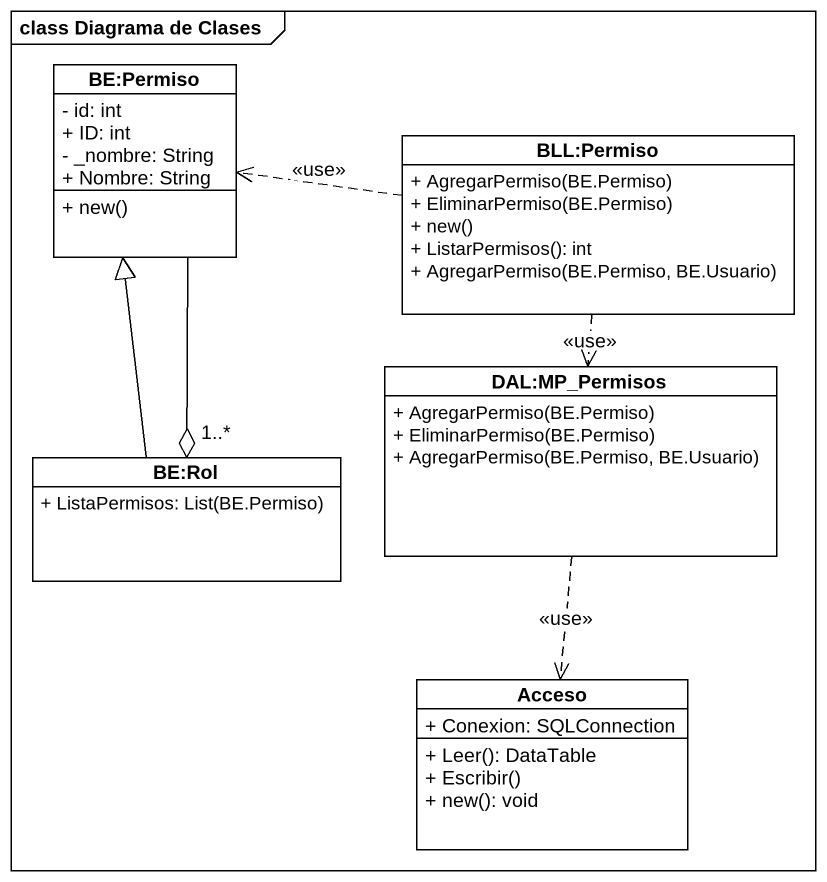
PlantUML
@startuml
mainframe class Diagrama de Clases
hide circle
hide empty members
skinparam classAttributeIconSize 0
class "BE:Permiso" as BE_Permiso {
  - id: int
  + ID: int
  - _nombre: String
  + Nombre: String
  + new()
}
class "BLL:Permiso" as BLL_Permiso {
  + AgregarPermiso(BE.Permiso)
  + EliminarPermiso(BE.Permiso)
  + new()
  + ListarPermisos(): int
  + AgregarPermiso(BE.Permiso, BE.Usuario)
}
class "DAL:MP_Permisos" as DAL_MP_Permisos {
  + AgregarPermiso(BE.Permiso)
  + EliminarPermiso(BE.Permiso)
  + AgregarPermiso(BE.Permiso, BE.Usuario)
}
class "BE:Rol" as BE_Rol {
  {field} + ListaPermisos: List(BE.Permiso)
}
class Acceso {
  + Conexion: SQLConnection
  + Leer(): DataTable
  + Escribir()
  + new(): void
}
BE_Permiso --o "1..*" BE_Rol
BLL_Permiso .left.> BE_Permiso : <<use>>
BLL_Permiso ..> DAL_MP_Permisos : <<use>>
DAL_MP_Permisos ..> Acceso : <<use>>
BE_Rol -up-|> BE_Permiso
@enduml
